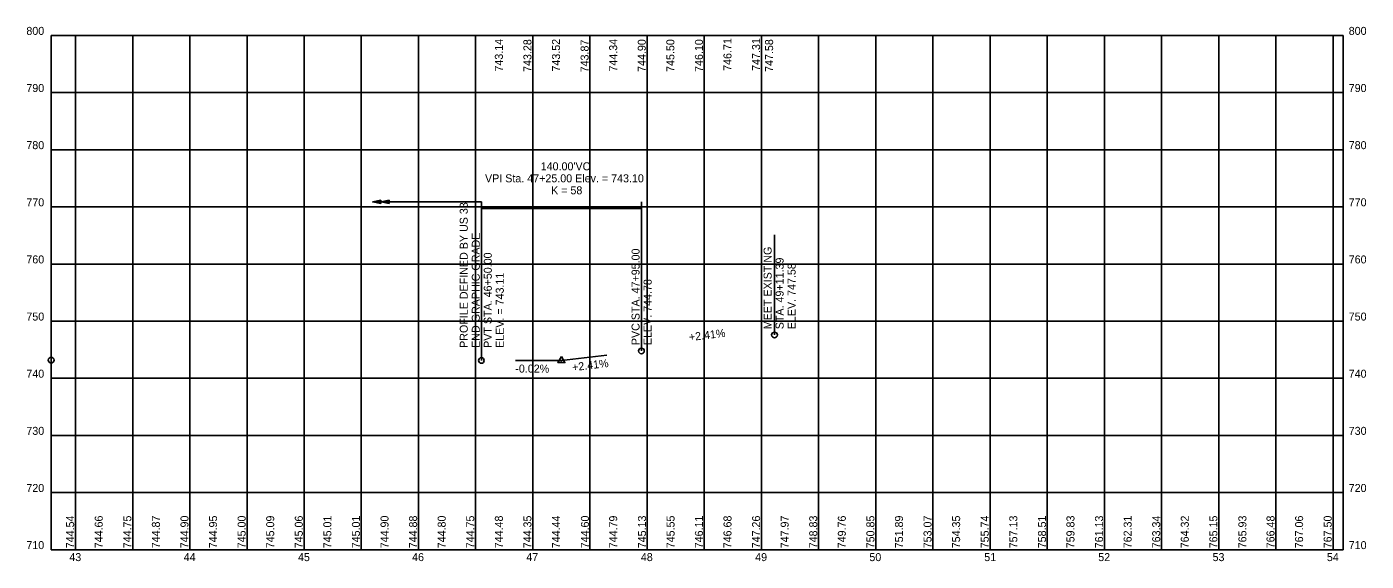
# Model space of a CAD drawing. Extents: x -21 to 1150, y 700 to 1168.
import ezdxf

# ---------------------------------------------------------------- set-up
doc = ezdxf.new("R2010")
doc.units = 0
for name, color, linetype in [('PF_P_Sta_Elev_Text', 7, 'Continuous'), ('PF_P_Text', 7, 'Continuous'), ('PF_P_Text_Grade', 7, 'Continuous'), ('PF_P_Text_Points', 7, 'Continuous'), ('PF_P_Text_Strip_Grades_20', 7, 'Continuous'), ('PF_X_Text_Strip_Grade', 7, 'Continuous'), ('SH_Major_Grid_Line', 7, 'Continuous'), ('SH_Text', 7, 'Continuous')]:
    doc.layers.add(name, color=color, linetype=linetype)

msp = doc.modelspace()

# ---------------------------------------------------------------- linework, layer by layer
at = {"layer": 'PF_P_Text'}
msp.add_lwpolyline([(446.3, 879.1), (443.2, 873.7), (449.4, 873.7)], close=True, dxfattribs=at)
at = {"layer": 'PF_P_Text_Grade'}
for q in [(486, 880.3), (406.3, 875.5), (446.3, 875.5)]:
    msp.add_line((446.3, 875.5), q, dxfattribs=at)
msp.add_circle((446.3, 875.5), 0.25, dxfattribs=at)
msp.add_circle((446.3, 875.5), 0.25, dxfattribs=at)
at = {"layer": 'PF_P_Text_Points'}
for p, q in [((376.3, 875.6), (376.3, 1014.4)), ((376.3, 1008.7), (516.3, 1008.7)), ((516.3, 883.9), (516.3, 1014.4)), ((632.7, 897.9), (632.7, 985.4)), ((0, 875.9), (0, 963.4))]:
    msp.add_line(p, q, dxfattribs=at)
for centre in [(632.7, 897.9), (516.3, 883.9), (0, 875.9), (376.3, 875.6)]:
    msp.add_circle(centre, 2.5, dxfattribs=at)
at = {"layer": 'SH_Major_Grid_Line'}
for p, q in [((0, 1160), (1130, 1160)), ((0, 710), (0, 1160)), ((21.3, 710), (21.3, 1160)), ((21.3, 710), (21.3, 1160)), ((71.3, 710), (71.3, 1160)), ((121.3, 710), (121.3, 1160)), ((171.3, 710), (171.3, 1160)), ((221.3, 710), (221.3, 1160)), ((271.3, 710), (271.3, 1160)), ((321.3, 710), (321.3, 1160)), ((371.3, 710), (371.3, 1160)), ((421.3, 710), (421.3, 1160)), ((471.3, 710), (471.3, 1160)), ((521.3, 710), (521.3, 1160)), ((571.3, 710), (571.3, 1160)), ((621.3, 710), (621.3, 1160)), ((671.3, 710), (671.3, 1160)), ((721.3, 710), (721.3, 1160)), ((771.3, 710), (771.3, 1160)), ((821.3, 710), (821.3, 1160)), ((871.3, 710), (871.3, 1160)), ((921.3, 710), (921.3, 1160)), ((971.3, 710), (971.3, 1160)), ((1021.3, 710), (1021.3, 1160)), ((1071.3, 710), (1071.3, 1160)), ((1121.3, 710), (1121.3, 1160)), ((1130, 710), (1130, 1160)), ((0, 1110), (1130, 1110)), ((0, 1060), (1130, 1060)), ((0, 1010), (1130, 1010)), ((0, 960), (1130, 960)), ((0, 910), (1130, 910)), ((0, 860), (1130, 860)), ((0, 810), (1130, 810)), ((0, 760), (1130, 760)), ((0, 710), (1130, 710))]:
    msp.add_line(p, q, dxfattribs=at)
at = {"layer": 'SH_Text'}
msp.add_line((376.3, 1014.4), (281.3, 1014.4), dxfattribs=at)
for points in [[(288.3, 1013), (288.3, 1015.8), (281.3, 1014.4)], [(295.6, 1013), (295.6, 1015.8), (288.6, 1014.4)]]:
    msp.add_lwpolyline(points, close=True, dxfattribs=at)

# ---------------------------------------------------------------- texts
at = {"layer": 'PF_P_Sta_Elev_Text'}
for s, p in [('800', (-21.7, 1160.5)), ('800', (1135, 1160.5)), ('790', (-21.7, 1110.5)), ('790', (1135, 1110.5)), ('780', (-21.7, 1060.5)), ('780', (1135, 1060.5)), ('770', (-21.7, 1010.5)), ('770', (1135, 1010.5)), ('760', (-21.7, 960.5)), ('760', (1135, 960.5)), ('750', (-21.7, 910.5)), ('750', (1135, 910.5)), ('740', (-21.7, 860.5)), ('740', (1135, 860.5)), ('730', (-21.7, 810.5)), ('730', (1135, 810.5)), ('720', (-21.7, 760.5)), ('720', (1135, 760.5)), ('710', (-21.7, 710.5)), ('710', (1135, 710.5)), ('43', (15.9, 700)), ('43', (15.9, 700)), ('44', (115.9, 700)), ('45', (215.9, 700)), ('46', (315.7, 700)), ('47', (415.6, 700)), ('48', (515.8, 700)), ('49', (615.8, 700)), ('50', (715.7, 700)), ('51', (816.2, 700)), ('52', (915.9, 700)), ('53', (1015.9, 700)), ('54', (1115.9, 700))]:
    msp.add_text(s, height=7, dxfattribs=at).set_placement(p)
at = {"layer": 'PF_P_Text_Grade'}
for s, rotation, p in [('+2.41%', 6.8571, (558.3, 892.5)), ('-0.02%', 359.9476, (406, 865)), ('+2.41%', 6.8571, (456.1, 866.1))]:
    msp.add_text(s, height=7, rotation=rotation, dxfattribs=at).set_placement(p)
at = {"layer": 'PF_P_Text_Points'}
for s, p in [("140.00'VC", (428.2, 1042)), ('VPI Sta. 47+25.00 Elev. = 743.10', (379.5, 1031.5)), ('K = 58', (437.3, 1021))]:
    msp.add_text(s, height=7, dxfattribs=at).set_placement(p)
at = {"layer": 'PF_P_Text_Strip_Grades_20'}
for s, p in [('743.14', (395.1, 1128.4)), ('743.28', (420.1, 1128.1)), ('743.52', (445.1, 1128.4)), ('743.87', (470.1, 1127.7)), ('744.34', (495.1, 1128.4)), ('744.90', (520.1, 1128.1)), ('745.50', (545.1, 1128.1)), ('746.10', (570.1, 1128.1)), ('746.71', (595.1, 1129)), ('747.31', (620.1, 1129)), ('747.58', (631.5, 1128.1))]:
    msp.add_text(s, height=7, rotation=90, dxfattribs=at).set_placement(p)
at = {"layer": 'PF_X_Text_Strip_Grade'}
for s, p in [('744.54', (20.1, 711.2)), ('744.66', (45.1, 711.2)), ('744.75', (70.1, 711.2)), ('744.87', (95.1, 711.2)), ('744.90', (120.1, 711.2)), ('744.95', (145.1, 711.2)), ('745.00', (170.1, 711.2)), ('745.09', (195.1, 711.2)), ('745.06', (220.1, 711.2)), ('745.01', (245.1, 711.2)), ('745.01', (270.1, 711.2)), ('744.90', (295.1, 711.2)), ('744.88', (320.1, 711.2)), ('744.80', (345.1, 711.2)), ('744.75', (370.1, 711.2)), ('744.48', (395.1, 711.2)), ('744.35', (420.1, 711.2)), ('744.44', (445.1, 711.2)), ('744.60', (470.4, 711.2)), ('744.79', (495.1, 711.2)), ('745.13', (520.3, 711.2)), ('745.55', (545.3, 711.2)), ('746.11', (570.1, 711.2)), ('746.68', (595.1, 711.2)), ('747.26', (620.1, 711.2)), ('747.97', (645.1, 711.2)), ('748.83', (670.1, 711.2)), ('749.76', (695.1, 711.2)), ('750.85', (720.1, 711.2)), ('751.89', (745.1, 711.2)), ('753.07', (770.1, 711.2)), ('754.35', (795.1, 711.2)), ('755.74', (820.1, 711.2)), ('757.13', (845.1, 711.2)), ('758.51', (870.2, 711.2)), ('759.83', (895.1, 711.2)), ('761.13', (920.1, 711.2)), ('762.31', (945.1, 711.2)), ('763.34', (970.1, 711.2)), ('764.32', (995.1, 711.2)), ('765.15', (1020.1, 711.2)), ('765.93', (1045.5, 711.2)), ('766.48', (1070.1, 711.2)), ('767.06', (1095.1, 711.2)), ('767.50', (1120.1, 711.2))]:
    msp.add_text(s, height=7, rotation=90, dxfattribs=at).set_placement(p)
at = {"layer": 'SH_Text'}
for s, p in [('PROFILE DEFINED BY US 33', (364.4, 886.6)), ('END GRAPHIC GRADE', (374.9, 886.6)), ('PVC STA. 47+95.00', (514.7, 889)), ('MEET EXISTING', (630.2, 902.9)), ('PVT STA. 46+50.00', (385.4, 886.6)), ('STA. 49+11.39', (640.7, 902.9)), ('ELEV. = 743.11', (395.9, 886.6)), ('ELEV. 747.58', (651.2, 902.9)), ('ELEV. 744.78', (525.2, 889))]:
    msp.add_text(s, height=7, rotation=90, dxfattribs=at).set_placement(p)

doc.saveas('drawing.dxf')
